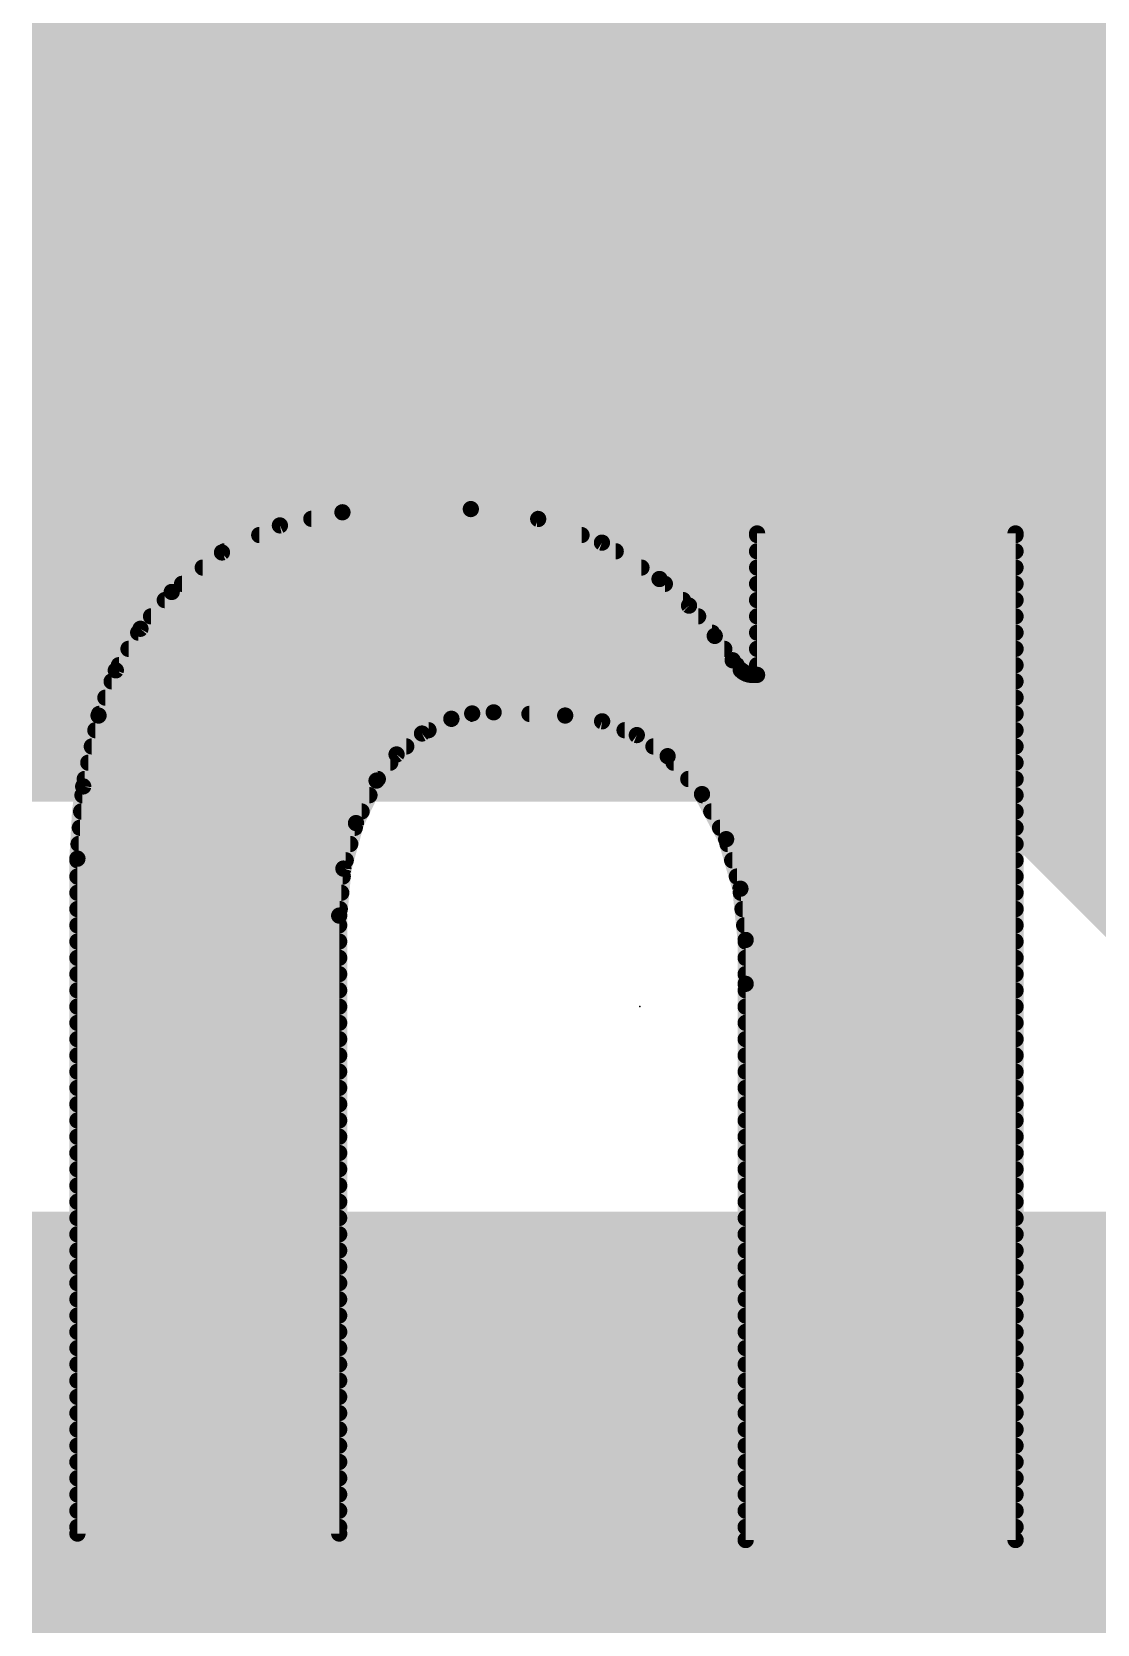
# Model space of a CAD drawing. Extents: x -1.6 to 24.3, y -3.8 to 15.4.
# Drawn here: x 0.32 to 1.984, y 6.655 to 9.143 of the extents above; entities that cross this region are included whole.
import ezdxf

# ---------------------------------------------------------------- set-up
doc = ezdxf.new("R2010")
doc.units = 0
for name, color, linetype in [('1', 12, 'CONTINUOUS'), ('16', 132, 'CONTINUOUS'), ('22', 53, 'CONTINUOUS'), ('23', 53, 'CONTINUOUS')]:
    doc.layers.add(name, color=color, linetype=linetype)

# ---------------------------------------------------------------- blocks, each defined once
blk = doc.blocks.new('RECT')
blk.add_solid([(-0.5, -0.5), (0.5, -0.5), (-0.5, 0.5), (0.5, 0.5)])

msp = doc.modelspace()

# ---------------------------------------------------------------- linework, layer by layer
at = {"layer": '16', "const_width": 0.254}
for points in [[(0.635, 5.588), (0.635, 10.922)], [(1.397, 8.509), (1.397, 10.287)], [(3.048, 6.858), (1.397, 8.509)]]:
    msp.add_lwpolyline(points, dxfattribs=at)
at = {"layer": '16', "const_width": 0.127}
for points in [[(1.4419, 8.5539, 1), (1.3521, 8.4641)], [(1.3335, 8.509, 1), (1.4605, 8.509)]]:
    msp.add_lwpolyline(points, format="xyb", dxfattribs=at)
at = {"layer": '22'}
for points, const_width in [([(1.0058, 8.3972, 0.0335), (0.8052, 8.3922)], 0.0254), ([(1.0067, 8.4035, 1), (1.0049, 8.3909)], 0.0127), ([(1.3005, 8.288, 0.1577), (1.0058, 8.3972)], 0.0254), ([(1.0061, 8.4035, 1), (1.0055, 8.3909)], 0.0127), ([(1.0055, 8.3909, 1), (1.0061, 8.4035)], 0.0127), ([(1.006, 8.3909, 1), (1.0056, 8.4035)], 0.0127), ([(0.8052, 8.3922, 0.1741), (0.5385, 8.2677)], 0.0254), ([(0.7062, 8.3779, 1), (0.7088, 8.3655)], 0.0127), ([(0.7102, 8.3659, 1), (0.7048, 8.3774)], 0.0127), ([(0.7566, 8.3883, 1), (0.7566, 8.3757)], 0.0127), ([(0.805, 8.3985, 1), (0.8054, 8.3859)], 0.0127), ([(0.8046, 8.3985, 1), (0.8058, 8.3859)], 0.0127), ([(0.8065, 8.386, 1), (0.8039, 8.3984)], 0.0127), ([(0.8058, 8.3859, 1), (0.8046, 8.3985)], 0.0127), ([(1.1132, 8.3877, 1), (1.1088, 8.3758)], 0.0127), ([(1.109, 8.3757, 1), (1.109, 8.3883)], 0.0127), ([(1.11, 8.3754, 1), (1.1119, 8.388)], 0.0127), ([(0.6752, 8.3629, 1), (0.6752, 8.3503)], 0.0127), ([(1.1787, 8.3503, 1), (1.1787, 8.3629)], 0.0127), ([(1.214, 8.3501, 1), (1.2072, 8.3394)], 0.0127), ([(1.2084, 8.3388, 1), (1.2128, 8.3507)], 0.0127), ([(1.4593, 8.3591, 1), (1.4466, 8.3591)], 0.0127), ([(1.4593, 8.3591, 1), (1.4466, 8.3591)], 0.0127), ([(1.4529, 8.3654, 1), (1.4529, 8.3528)], 0.0127), ([(1.4529, 8.3654, 1), (1.4529, 8.3528)], 0.0127), ([(1.4529, 8.3629, 1), (1.4529, 8.3503)], 0.0127), ([(1.8631, 8.3591, 1), (1.8503, 8.3591)], 0.0127), ([(1.8631, 8.3591, 1), (1.8503, 8.3591)], 0.0127), ([(1.8567, 8.3528, 1), (1.8567, 8.3654)], 0.0127), ([(1.8567, 8.3528, 1), (1.8567, 8.3654)], 0.0127), ([(1.8567, 8.3503, 1), (1.8567, 8.3629)], 0.0127), ([(0.6143, 8.3352, 1), (0.6197, 8.3237)], 0.0127), ([(0.6209, 8.3244, 1), (0.6131, 8.3344)], 0.0127), ([(0.6208, 8.3376, 1), (0.6208, 8.3249)], 0.0127), ([(1.2321, 8.3249, 1), (1.2321, 8.3376)], 0.0127), ([(1.4529, 8.3376, 1), (1.4529, 8.3249)], 0.0127), ([(1.8567, 8.3249, 1), (1.8567, 8.3376)], 0.0127), ([(0.5869, 8.3121, 1), (0.5869, 8.2995)], 0.0127), ([(1.2723, 8.2995, 1), (1.2723, 8.3121)], 0.0127), ([(1.4529, 8.3121, 1), (1.4529, 8.2995)], 0.0127), ([(1.8567, 8.2995, 1), (1.8567, 8.3121)], 0.0127), ([(0.5546, 8.2867, 1), (0.5546, 8.2741)], 0.0127), ([(1.3048, 8.2927, 1), (1.2962, 8.2833)], 0.0127), ([(1.3868, 8.1991, 0.0664), (1.3005, 8.288)], 0.0254), ([(1.3044, 8.293, 1), (1.2966, 8.283)], 0.0127), ([(1.2966, 8.283, 1), (1.3044, 8.293)], 0.0127), ([(1.2971, 8.2826, 1), (1.3039, 8.2934)], 0.0127), ([(1.3089, 8.2741, 1), (1.3089, 8.2867)], 0.0127), ([(1.4529, 8.2867, 1), (1.4529, 8.2741)], 0.0127), ([(1.8567, 8.2741, 1), (1.8567, 8.2867)], 0.0127), ([(0.5385, 8.2677, 0.1281), (0.4242, 8.0747)], 0.0254), ([(0.5277, 8.2614, 1), (0.5277, 8.2487)], 0.0127), ([(0.5346, 8.2727, 1), (0.5424, 8.2627)], 0.0127), ([(0.534, 8.2722, 1), (0.543, 8.2632)], 0.0127), ([(0.5433, 8.2636, 1), (0.5337, 8.2718)], 0.0127), ([(0.543, 8.2632, 1), (0.534, 8.2722)], 0.0127), ([(1.3371, 8.2487, 1), (1.3371, 8.2614)], 0.0127), ([(1.3514, 8.2505, 1), (1.3418, 8.2423)], 0.0127), ([(1.3423, 8.2417, 1), (1.3509, 8.2511)], 0.0127), ([(1.4529, 8.2614, 1), (1.4529, 8.2487)], 0.0127), ([(1.8567, 8.2487, 1), (1.8567, 8.2614)], 0.0127), ([(0.5061, 8.2359, 1), (0.5061, 8.2233)], 0.0127), ([(1.3609, 8.2233, 1), (1.3609, 8.2359)], 0.0127), ([(1.4529, 8.2359, 1), (1.4529, 8.2233)], 0.0127), ([(1.8567, 8.2233, 1), (1.8567, 8.2359)], 0.0127), ([(0.4861, 8.2105, 1), (0.4861, 8.1979)], 0.0127), ([(0.4848, 8.2143, 1), (0.4944, 8.2061)], 0.0127), ([(0.4951, 8.2069, 1), (0.4841, 8.2134)], 0.0127), ([(1.3919, 8.2029, 1), (1.3817, 8.1953)], 0.0127), ([(1.4148, 8.161, 0.0022), (1.3868, 8.1991)], 0.0254), ([(1.3919, 8.2029, 1), (1.3817, 8.1953)], 0.0127), ([(1.3817, 8.1953, 1), (1.3919, 8.2029)], 0.0127), ([(1.382, 8.195, 1), (1.3916, 8.2032)], 0.0127), ([(1.3825, 8.1979, 1), (1.3825, 8.2105)], 0.0127), ([(1.4529, 8.2105, 1), (1.4529, 8.1979)], 0.0127), ([(1.8567, 8.1979, 1), (1.8567, 8.2105)], 0.0127), ([(0.471, 8.1852, 1), (0.471, 8.1725)], 0.0127), ([(1.4017, 8.1725, 1), (1.4017, 8.1852)], 0.0127), ([(1.4529, 8.1852, 1), (1.4529, 8.1725)], 0.0127), ([(1.8567, 8.1725, 1), (1.8567, 8.1852)], 0.0127), ([(0.4571, 8.143, 1), (0.4452, 8.1475)], 0.0127), ([(0.456, 8.1597, 1), (0.456, 8.1471)], 0.0127), ([(1.4197, 8.1651, 1), (1.4099, 8.1569)], 0.0127), ([(1.4148, 8.161, 0.0333), (1.4275, 8.1458)], 0.0254), ([(1.4199, 8.1647, 1), (1.4097, 8.1573)], 0.0127), ([(1.4097, 8.1572, 1), (1.4199, 8.1648)], 0.0127), ([(1.4097, 8.1573, 1), (1.4199, 8.1647)], 0.0127), ([(1.4212, 8.1471, 1), (1.4212, 8.1597)], 0.0127), ([(1.4311, 8.151, 1), (1.4239, 8.1406)], 0.0127), ([(1.4275, 8.1458, 0.205), (1.4453, 8.1382)], 0.0254), ([(1.4321, 8.1502, 1), (1.4229, 8.1414)], 0.0127), ([(1.4529, 8.1597, 1), (1.4529, 8.1471)], 0.0127), ([(1.8567, 8.1471, 1), (1.8567, 8.1597)], 0.0127), ([(0.4446, 8.1343, 1), (0.4446, 8.1217)], 0.0127), ([(0.4457, 8.1485, 1), (0.4566, 8.142)], 0.0127), ([(1.4226, 8.1417, 1), (1.4324, 8.1499)], 0.0127), ([(1.4229, 8.1414, 1), (1.4321, 8.1502)], 0.0127), ([(1.4369, 8.1464, 1), (1.4344, 8.134)], 0.0127), ([(1.432, 8.135, 1), (1.4392, 8.1454)], 0.0127), ([(1.4453, 8.1446, 1), (1.4453, 8.1319)], 0.0127), ([(1.4453, 8.1446, 1), (1.4453, 8.1319)], 0.0127), ([(1.444, 8.132, 1), (1.4466, 8.1444)], 0.0127), ([(1.4453, 8.1319, 1), (1.4453, 8.1445)], 0.0127), ([(1.4466, 8.1382, 1), (1.4593, 8.1382)], 0.0127), ([(1.4466, 8.1382, 1), (1.4593, 8.1382)], 0.0127), ([(1.4529, 8.1319, 1), (1.4529, 8.1446)], 0.0127), ([(1.4529, 8.1319, 1), (1.4529, 8.1446)], 0.0127), ([(1.8567, 8.1217, 1), (1.8567, 8.1343)], 0.0127), ([(0.4349, 8.109, 1), (0.4349, 8.0963)], 0.0127), ([(1.8567, 8.0963, 1), (1.8567, 8.109)], 0.0127), ([(0.4242, 8.0747, 0.0668), (0.3912, 7.8511)], 0.0254), ([(0.4183, 8.077, 1), (0.4301, 8.0724)], 0.0127), ([(0.4304, 8.0734, 1), (0.418, 8.076)], 0.0127), ([(0.4303, 8.0729, 1), (0.4181, 8.0765)], 0.0127), ([(0.4252, 8.0836, 1), (0.4252, 8.0709)], 0.0127), ([(1.0414, 8.0797, 0.0992), (0.9754, 8.0696)], 0.0254), ([(1.0076, 8.0843, 1), (1.0082, 8.0716)], 0.0127), ([(1.0051, 8.0709, 1), (1.0051, 8.0836)], 0.0127), ([(1.0095, 8.0718, 1), (1.0063, 8.0841)], 0.0127), ([(1.0417, 8.086, 1), (1.0411, 8.0734)], 0.0127), ([(1.0414, 8.0797, 0.0006), (1.1532, 8.0747)], 0.0254), ([(1.0417, 8.086, 1), (1.0411, 8.0734)], 0.0127), ([(1.0417, 8.0734, 1), (1.0411, 8.086)], 0.0127), ([(1.0411, 8.0734, 1), (1.0417, 8.086)], 0.0127), ([(1.0973, 8.0836, 1), (1.0973, 8.0709)], 0.0127), ([(1.1542, 8.081, 1), (1.1522, 8.0684)], 0.0127), ([(1.3132, 8.0112, 0.1688), (1.1532, 8.0747)], 0.0254), ([(1.1535, 8.081, 1), (1.1529, 8.0684)], 0.0127), ([(1.1529, 8.0684, 1), (1.1535, 8.081)], 0.0127), ([(1.1529, 8.0684, 1), (1.1535, 8.081)], 0.0127), ([(1.8567, 8.0709, 1), (1.8567, 8.0836)], 0.0127), ([(0.4192, 8.0581, 1), (0.4192, 8.0455)], 0.0127), ([(0.4181, 8.0765, 1), (0.4303, 8.0729)], 0.0127), ([(0.9754, 8.0696, 0.1719), (0.8585, 7.9731)], 0.0254), ([(0.9266, 8.0523, 1), (0.9322, 8.041)], 0.0127), ([(0.9334, 8.0417, 1), (0.9254, 8.0515)], 0.0127), ([(0.9397, 8.0455, 1), (0.9397, 8.0581)], 0.0127), ([(0.9738, 8.0758, 1), (0.977, 8.0634)], 0.0127), ([(0.9732, 8.0756, 1), (0.9776, 8.0636)], 0.0127), ([(0.9782, 8.0639, 1), (0.9726, 8.0753)], 0.0127), ([(0.9776, 8.0636, 1), (0.9732, 8.0756)], 0.0127), ([(1.2132, 8.0716, 1), (1.2085, 8.0598)], 0.0127), ([(1.2099, 8.0594, 1), (1.2118, 8.072)], 0.0127), ([(1.2459, 8.0581, 1), (1.2459, 8.0455)], 0.0127), ([(1.8567, 8.0455, 1), (1.8567, 8.0581)], 0.0127), ([(0.4137, 8.0328, 1), (0.4137, 8.0201)], 0.0127), ([(0.9049, 8.0201, 1), (0.9049, 8.0328)], 0.0127), ([(1.2687, 8.0494, 1), (1.2615, 8.0389)], 0.0127), ([(1.2627, 8.0383, 1), (1.2674, 8.0501)], 0.0127), ([(1.291, 8.0328, 1), (1.291, 8.0201)], 0.0127), ([(1.8567, 8.0201, 1), (1.8567, 8.0328)], 0.0127), ([(0.4082, 8.0074, 1), (0.4082, 7.9947)], 0.0127), ([(0.8799, 7.9947, 1), (0.8799, 8.0074)], 0.0127), ([(0.8857, 8.0188, 1), (0.8938, 8.009)], 0.0127), ([(0.8948, 8.01, 1), (0.8847, 8.0178)], 0.0127), ([(1.3179, 8.0155, 1), (1.3085, 8.0069)], 0.0127), ([(1.4046, 7.8816, 0.1229), (1.3132, 8.0112)], 0.0254), ([(1.3173, 8.016, 1), (1.3091, 8.0064)], 0.0127), ([(1.3091, 8.0064, 1), (1.3173, 8.016)], 0.0127), ([(1.3096, 8.006, 1), (1.3168, 8.0164)], 0.0127), ([(1.3224, 8.0074, 1), (1.3224, 7.9947)], 0.0127), ([(1.8567, 7.9947, 1), (1.8567, 8.0074)], 0.0127), ([(0.4027, 7.982, 1), (0.4027, 7.9692)], 0.0127), ([(0.8585, 7.9731, 0.136), (0.8001, 7.7622)], 0.0254), ([(0.8642, 7.9703, 1), (0.8528, 7.9759)], 0.0127), ([(0.8639, 7.9698, 1), (0.8531, 7.9764)], 0.0127), ([(0.8604, 7.9692, 1), (0.8604, 7.982)], 0.0127), ([(1.3455, 7.982, 1), (1.3455, 7.9692)], 0.0127), ([(1.8567, 7.9692, 1), (1.8567, 7.982)], 0.0127), ([(0.3991, 7.9566, 1), (0.3991, 7.9439)], 0.0127), ([(0.4066, 7.9635, 1), (0.3939, 7.9645)], 0.0127), ([(0.394, 7.9653, 1), (0.4064, 7.9627)], 0.0127), ([(0.8474, 7.9439, 1), (0.8474, 7.9566)], 0.0127), ([(0.8535, 7.977, 1), (0.8635, 7.9692)], 0.0127), ([(0.8531, 7.9764, 1), (0.8639, 7.9698)], 0.0127), ([(1.3725, 7.955, 1), (1.3613, 7.949)], 0.0127), ([(1.3678, 7.9566, 1), (1.3678, 7.9439)], 0.0127), ([(1.3622, 7.9478, 1), (1.3716, 7.9563)], 0.0127), ([(1.8567, 7.9439, 1), (1.8567, 7.9566)], 0.0127), ([(0.3971, 7.9312, 1), (0.3971, 7.9184)], 0.0127), ([(0.8351, 7.9184, 1), (0.8351, 7.9312)], 0.0127), ([(1.3814, 7.9312, 1), (1.3814, 7.9184)], 0.0127), ([(1.8567, 7.9184, 1), (1.8567, 7.9312)], 0.0127), ([(0.3951, 7.9058, 1), (0.3951, 7.893)], 0.0127), ([(0.8207, 7.9095, 1), (0.8321, 7.9039)], 0.0127), ([(0.8325, 7.905, 1), (0.8203, 7.9084)], 0.0127), ([(0.8244, 7.893, 1), (0.8244, 7.9058)], 0.0127), ([(1.3951, 7.9058, 1), (1.3951, 7.893)], 0.0127), ([(1.8567, 7.893, 1), (1.8567, 7.9058)], 0.0127), ([(0.393, 7.8804, 1), (0.393, 7.8677)], 0.0127), ([(0.8173, 7.8677, 1), (0.8173, 7.8804)], 0.0127), ([(1.4107, 7.8834, 1), (1.3985, 7.8798)], 0.0127), ([(1.4351, 7.7241, 0.0895), (1.4046, 7.8816)], 0.0254), ([(1.4105, 7.8839, 1), (1.3987, 7.8793)], 0.0127), ([(1.3987, 7.8793, 1), (1.4105, 7.8839)], 0.0127), ([(1.399, 7.8786, 1), (1.4102, 7.8846)], 0.0127), ([(1.4068, 7.8804, 1), (1.4068, 7.8677)], 0.0127), ([(1.8567, 7.8677, 1), (1.8567, 7.8804)], 0.0127), ([(0.3976, 7.8511, 1), (0.3848, 7.8511)], 0.0127), ([(0.3976, 7.8511, 1), (0.3848, 7.8511)], 0.0127), ([(0.3912, 7.855, 1), (0.3912, 7.8422)], 0.0127), ([(0.8103, 7.8422, 1), (0.8103, 7.855)], 0.0127), ([(1.4141, 7.855, 1), (1.4141, 7.8422)], 0.0127), ([(1.8567, 7.8422, 1), (1.8567, 7.855)], 0.0127), ([(0.3912, 7.8296, 1), (0.3912, 7.8168)], 0.0127), ([(0.3849, 7.8516, 1), (0.3975, 7.8506)], 0.0127), ([(0.3849, 7.8512, 1), (0.3975, 7.851)], 0.0127), ([(0.8006, 7.8373, 1), (0.8128, 7.8339)], 0.0127), ([(0.813, 7.8351, 1), (0.8004, 7.8362)], 0.0127), ([(0.8056, 7.8168, 1), (0.8056, 7.8296)], 0.0127), ([(1.4214, 7.8296, 1), (1.4214, 7.8168)], 0.0127), ([(1.8567, 7.8168, 1), (1.8567, 7.8296)], 0.0127), ([(0.3912, 7.8042, 1), (0.3912, 7.7915)], 0.0127), ([(0.8033, 7.7915, 1), (0.8033, 7.8042)], 0.0127), ([(1.4332, 7.8049, 1), (1.4206, 7.8036)], 0.0127), ([(1.4208, 7.8025, 1), (1.433, 7.806)], 0.0127), ([(1.4276, 7.8042, 1), (1.4276, 7.7915)], 0.0127), ([(1.8567, 7.7915, 1), (1.8567, 7.8042)], 0.0127), ([(0.3912, 7.7788, 1), (0.3912, 7.766)], 0.0127), ([(0.801, 7.766, 1), (0.801, 7.7788)], 0.0127), ([(1.4302, 7.7788, 1), (1.4302, 7.766)], 0.0127), ([(1.8567, 7.766, 1), (1.8567, 7.7788)], 0.0127), ([(0.8065, 7.7622, 1), (0.7938, 7.7622)], 0.0127), ([(0.8065, 7.7622, 1), (0.7938, 7.7622)], 0.0127), ([(0.7938, 7.7628, 1), (0.8064, 7.7616)], 0.0127), ([(0.7938, 7.7622, 1), (0.8064, 7.7622)], 0.0127), ([(0.3912, 7.7534, 1), (0.3912, 7.7407)], 0.0127), ([(0.8001, 7.7407, 1), (0.8001, 7.7534)], 0.0127), ([(1.4328, 7.7534, 1), (1.4328, 7.7407)], 0.0127), ([(1.4415, 7.7241, 1), (1.4287, 7.7241)], 0.0127), ([(1.4351, 7.6556, 0.0064), (1.4351, 7.7241)], 0.0254), ([(1.4414, 7.7242, 1), (1.4288, 7.724)], 0.0127), ([(1.8567, 7.7407, 1), (1.8567, 7.7534)], 0.0127), ([(0.3912, 7.728, 1), (0.3912, 7.7153)], 0.0127), ([(0.8001, 7.7153, 1), (0.8001, 7.728)], 0.0127), ([(1.4351, 7.728, 1), (1.4351, 7.7153)], 0.0127), ([(1.4288, 7.7235, 1), (1.4414, 7.7247)], 0.0127), ([(1.4288, 7.724, 1), (1.4414, 7.7242)], 0.0127), ([(1.8567, 7.7153, 1), (1.8567, 7.728)], 0.0127), ([(0.3912, 7.7026, 1), (0.3912, 7.6898)], 0.0127), ([(0.8001, 7.6898, 1), (0.8001, 7.7026)], 0.0127), ([(1.4351, 7.7026, 1), (1.4351, 7.6898)], 0.0127), ([(1.8567, 7.6898, 1), (1.8567, 7.7026)], 0.0127), ([(0.3912, 7.6772, 1), (0.3912, 7.6645)], 0.0127), ([(0.8001, 7.6645, 1), (0.8001, 7.6772)], 0.0127), ([(1.4351, 7.6772, 1), (1.4351, 7.6645)], 0.0127), ([(1.4415, 7.6556, 1), (1.4287, 7.6556)], 0.0127), ([(1.4288, 7.6557, 1), (1.4414, 7.6555)], 0.0127), ([(1.8567, 7.6645, 1), (1.8567, 7.6772)], 0.0127), ([(0.3912, 7.6518, 1), (0.3912, 7.6391)], 0.0127), ([(0.8001, 7.6391, 1), (0.8001, 7.6518)], 0.0127), ([(1.4351, 7.6518, 1), (1.4351, 7.6391)], 0.0127), ([(1.8567, 7.6391, 1), (1.8567, 7.6518)], 0.0127), ([(0.3912, 7.6264, 1), (0.3912, 7.6136)], 0.0127), ([(0.8001, 7.6136, 1), (0.8001, 7.6264)], 0.0127), ([(1.4351, 7.6264, 1), (1.4351, 7.6136)], 0.0127), ([(1.8567, 7.6136, 1), (1.8567, 7.6264)], 0.0127), ([(0.3912, 7.601, 1), (0.3912, 7.5883)], 0.0127), ([(0.8001, 7.5883, 1), (0.8001, 7.601)], 0.0127), ([(1.4351, 7.601, 1), (1.4351, 7.5883)], 0.0127), ([(1.8567, 7.5883, 1), (1.8567, 7.601)], 0.0127), ([(0.3912, 7.5756, 1), (0.3912, 7.5629)], 0.0127), ([(0.8001, 7.5629, 1), (0.8001, 7.5756)], 0.0127), ([(1.4351, 7.5756, 1), (1.4351, 7.5629)], 0.0127), ([(1.8567, 7.5629, 1), (1.8567, 7.5756)], 0.0127), ([(0.3912, 7.5502, 1), (0.3912, 7.5374)], 0.0127), ([(0.8001, 7.5374, 1), (0.8001, 7.5502)], 0.0127), ([(1.4351, 7.5502, 1), (1.4351, 7.5374)], 0.0127), ([(1.8567, 7.5374, 1), (1.8567, 7.5502)], 0.0127), ([(0.3912, 7.5248, 1), (0.3912, 7.5121)], 0.0127), ([(0.8001, 7.5121, 1), (0.8001, 7.5248)], 0.0127), ([(1.4351, 7.5248, 1), (1.4351, 7.5121)], 0.0127), ([(1.8567, 7.5121, 1), (1.8567, 7.5248)], 0.0127), ([(0.3912, 7.4994, 1), (0.3912, 7.4867)], 0.0127), ([(0.8001, 7.4867, 1), (0.8001, 7.4994)], 0.0127), ([(1.4351, 7.4994, 1), (1.4351, 7.4867)], 0.0127), ([(1.8567, 7.4867, 1), (1.8567, 7.4994)], 0.0127), ([(0.3912, 7.474, 1), (0.3912, 7.4612)], 0.0127), ([(0.8001, 7.4612, 1), (0.8001, 7.474)], 0.0127), ([(1.4351, 7.474, 1), (1.4351, 7.4612)], 0.0127), ([(1.8567, 7.4612, 1), (1.8567, 7.474)], 0.0127), ([(0.3912, 7.4486, 1), (0.3912, 7.4359)], 0.0127), ([(0.8001, 7.4359, 1), (0.8001, 7.4486)], 0.0127), ([(1.4351, 7.4486, 1), (1.4351, 7.4359)], 0.0127), ([(1.8567, 7.4359, 1), (1.8567, 7.4486)], 0.0127), ([(0.3912, 7.4232, 1), (0.3912, 7.4104)], 0.0127), ([(0.8001, 7.4104, 1), (0.8001, 7.4232)], 0.0127), ([(1.4351, 7.4232, 1), (1.4351, 7.4104)], 0.0127), ([(1.8567, 7.4104, 1), (1.8567, 7.4232)], 0.0127), ([(0.3912, 7.3978, 1), (0.3912, 7.385)], 0.0127), ([(0.8001, 7.385, 1), (0.8001, 7.3978)], 0.0127), ([(1.4351, 7.3978, 1), (1.4351, 7.385)], 0.0127), ([(1.8567, 7.385, 1), (1.8567, 7.3978)], 0.0127), ([(0.3912, 7.3724, 1), (0.3912, 7.3597)], 0.0127), ([(0.8001, 7.3597, 1), (0.8001, 7.3724)], 0.0127), ([(1.4351, 7.3724, 1), (1.4351, 7.3597)], 0.0127), ([(1.8567, 7.3597, 1), (1.8567, 7.3724)], 0.0127), ([(0.3912, 7.347, 1), (0.3912, 7.3342)], 0.0127), ([(0.8001, 7.3342, 1), (0.8001, 7.347)], 0.0127), ([(1.4351, 7.347, 1), (1.4351, 7.3342)], 0.0127), ([(1.8567, 7.3342, 1), (1.8567, 7.347)], 0.0127), ([(0.3912, 7.3216, 1), (0.3912, 7.3088)], 0.0127), ([(0.8001, 7.3088, 1), (0.8001, 7.3216)], 0.0127), ([(1.4351, 7.3216, 1), (1.4351, 7.3088)], 0.0127), ([(1.8567, 7.3088, 1), (1.8567, 7.3216)], 0.0127), ([(0.3912, 7.2962, 1), (0.3912, 7.2835)], 0.0127), ([(0.8001, 7.2835, 1), (0.8001, 7.2962)], 0.0127), ([(1.4351, 7.2962, 1), (1.4351, 7.2835)], 0.0127), ([(1.8567, 7.2835, 1), (1.8567, 7.2962)], 0.0127), ([(0.3912, 7.2708, 1), (0.3912, 7.258)], 0.0127), ([(0.8001, 7.258, 1), (0.8001, 7.2708)], 0.0127), ([(1.4351, 7.2708, 1), (1.4351, 7.258)], 0.0127), ([(1.8567, 7.258, 1), (1.8567, 7.2708)], 0.0127), ([(0.3912, 7.2454, 1), (0.3912, 7.2327)], 0.0127), ([(0.8001, 7.2327, 1), (0.8001, 7.2454)], 0.0127), ([(1.4351, 7.2454, 1), (1.4351, 7.2327)], 0.0127), ([(1.8567, 7.2327, 1), (1.8567, 7.2454)], 0.0127), ([(0.3912, 7.22, 1), (0.3912, 7.2073)], 0.0127), ([(0.8001, 7.2073, 1), (0.8001, 7.22)], 0.0127), ([(1.4351, 7.22, 1), (1.4351, 7.2073)], 0.0127), ([(1.8567, 7.2073, 1), (1.8567, 7.22)], 0.0127), ([(0.3912, 7.1946, 1), (0.3912, 7.1818)], 0.0127), ([(0.8001, 7.1818, 1), (0.8001, 7.1946)], 0.0127), ([(1.4351, 7.1946, 1), (1.4351, 7.1818)], 0.0127), ([(1.8567, 7.1818, 1), (1.8567, 7.1946)], 0.0127), ([(0.3912, 7.1692, 1), (0.3912, 7.1565)], 0.0127), ([(0.8001, 7.1565, 1), (0.8001, 7.1692)], 0.0127), ([(1.4351, 7.1692, 1), (1.4351, 7.1565)], 0.0127), ([(1.8567, 7.1565, 1), (1.8567, 7.1692)], 0.0127), ([(0.3912, 7.1438, 1), (0.3912, 7.1311)], 0.0127), ([(0.8001, 7.1311, 1), (0.8001, 7.1438)], 0.0127), ([(1.4351, 7.1438, 1), (1.4351, 7.1311)], 0.0127), ([(1.8567, 7.1311, 1), (1.8567, 7.1438)], 0.0127), ([(0.3912, 7.1184, 1), (0.3912, 7.1056)], 0.0127), ([(0.8001, 7.1056, 1), (0.8001, 7.1184)], 0.0127), ([(1.4351, 7.1184, 1), (1.4351, 7.1056)], 0.0127), ([(1.8567, 7.1056, 1), (1.8567, 7.1184)], 0.0127), ([(0.3912, 7.093, 1), (0.3912, 7.0803)], 0.0127), ([(0.8001, 7.0803, 1), (0.8001, 7.093)], 0.0127), ([(1.4351, 7.093, 1), (1.4351, 7.0803)], 0.0127), ([(1.8567, 7.0803, 1), (1.8567, 7.093)], 0.0127), ([(0.3912, 7.0676, 1), (0.3912, 7.0549)], 0.0127), ([(0.8001, 7.0549, 1), (0.8001, 7.0676)], 0.0127), ([(1.4351, 7.0676, 1), (1.4351, 7.0549)], 0.0127), ([(1.8567, 7.0549, 1), (1.8567, 7.0676)], 0.0127), ([(0.3912, 7.0422, 1), (0.3912, 7.0294)], 0.0127), ([(0.8001, 7.0294, 1), (0.8001, 7.0422)], 0.0127), ([(1.4351, 7.0422, 1), (1.4351, 7.0294)], 0.0127), ([(1.8567, 7.0294, 1), (1.8567, 7.0422)], 0.0127), ([(0.3912, 7.0168, 1), (0.3912, 7.0041)], 0.0127), ([(0.8001, 7.0041, 1), (0.8001, 7.0168)], 0.0127), ([(1.4351, 7.0168, 1), (1.4351, 7.0041)], 0.0127), ([(1.8567, 7.0041, 1), (1.8567, 7.0168)], 0.0127), ([(0.3912, 6.9914, 1), (0.3912, 6.9787)], 0.0127), ([(0.8001, 6.9787, 1), (0.8001, 6.9914)], 0.0127), ([(1.4351, 6.9914, 1), (1.4351, 6.9787)], 0.0127), ([(1.8567, 6.9787, 1), (1.8567, 6.9914)], 0.0127), ([(0.3912, 6.966, 1), (0.3912, 6.9532)], 0.0127), ([(0.8001, 6.9532, 1), (0.8001, 6.966)], 0.0127), ([(1.4351, 6.966, 1), (1.4351, 6.9532)], 0.0127), ([(1.8567, 6.9532, 1), (1.8567, 6.966)], 0.0127), ([(0.3912, 6.9406, 1), (0.3912, 6.9279)], 0.0127), ([(0.8001, 6.9279, 1), (0.8001, 6.9406)], 0.0127), ([(1.4351, 6.9406, 1), (1.4351, 6.9279)], 0.0127), ([(1.8567, 6.9279, 1), (1.8567, 6.9406)], 0.0127), ([(0.3912, 6.9152, 1), (0.3912, 6.9024)], 0.0127), ([(0.8001, 6.9024, 1), (0.8001, 6.9152)], 0.0127), ([(1.4351, 6.9152, 1), (1.4351, 6.9024)], 0.0127), ([(1.8567, 6.9024, 1), (1.8567, 6.9152)], 0.0127), ([(0.3912, 6.8898, 1), (0.3912, 6.877)], 0.0127), ([(0.8001, 6.877, 1), (0.8001, 6.8898)], 0.0127), ([(1.4351, 6.8898, 1), (1.4351, 6.877)], 0.0127), ([(1.8567, 6.877, 1), (1.8567, 6.8898)], 0.0127), ([(0.3912, 6.8644, 1), (0.3912, 6.8517)], 0.0127), ([(0.8001, 6.8517, 1), (0.8001, 6.8644)], 0.0127), ([(1.4351, 6.8644, 1), (1.4351, 6.8517)], 0.0127), ([(1.8567, 6.8517, 1), (1.8567, 6.8644)], 0.0127), ([(0.3912, 6.839, 1), (0.3912, 6.8262)], 0.0127), ([(0.8001, 6.8262, 1), (0.8001, 6.839)], 0.0127), ([(1.4351, 6.839, 1), (1.4351, 6.8262)], 0.0127), ([(1.8567, 6.8262, 1), (1.8567, 6.839)], 0.0127), ([(0.3912, 6.8136, 1), (0.3912, 6.8008)], 0.0127), ([(0.8001, 6.8008, 1), (0.8001, 6.8136)], 0.0127), ([(1.4351, 6.8136, 1), (1.4351, 6.8008)], 0.0127), ([(1.8567, 6.8008, 1), (1.8567, 6.8136)], 0.0127), ([(0.3848, 6.797, 1), (0.3976, 6.797)], 0.0127), ([(0.3848, 6.797, 1), (0.3976, 6.797)], 0.0127), ([(0.3912, 6.8034, 1), (0.3912, 6.7907)], 0.0127), ([(0.3912, 6.8034, 1), (0.3912, 6.7907)], 0.0127), ([(0.7938, 6.797, 1), (0.8065, 6.797)], 0.0127), ([(0.7938, 6.797, 1), (0.8065, 6.797)], 0.0127), ([(0.8001, 6.7907, 1), (0.8001, 6.8034)], 0.0127), ([(0.8001, 6.7907, 1), (0.8001, 6.8034)], 0.0127), ([(1.4351, 6.7933, 1), (1.4351, 6.7805)], 0.0127), ([(1.4351, 6.7933, 1), (1.4351, 6.7805)], 0.0127), ([(1.4287, 6.7869, 1), (1.4415, 6.7869)], 0.0127), ([(1.4287, 6.7869, 1), (1.4415, 6.7869)], 0.0127), ([(1.8503, 6.7869, 1), (1.8631, 6.7869)], 0.0127), ([(1.8503, 6.7869, 1), (1.8631, 6.7869)], 0.0127), ([(1.8567, 6.7805, 1), (1.8567, 6.7933)], 0.0127), ([(1.8567, 6.7805, 1), (1.8567, 6.7933)], 0.0127)]:
    msp.add_lwpolyline(points, format="xyb", dxfattribs=dict(at, const_width=const_width))
at = {"layer": '22', "const_width": 0.0254}
for points in [[(1.0058, 8.3972), (0.8052, 8.3922)], [(1.111, 8.3817), (1.0058, 8.3972)], [(0.7075, 8.3717), (0.617, 8.3294)], [(0.8052, 8.3922), (0.7075, 8.3717)], [(0.7566, 8.382), (1.109, 8.382)], [(1.2106, 8.3448), (1.111, 8.3817)], [(0.6752, 8.3566), (1.1787, 8.3566)], [(1.3005, 8.288), (1.2106, 8.3448)], [(1.8567, 8.3591), (1.4529, 8.3591)], [(1.4529, 8.3591), (1.4529, 8.1382)], [(1.8567, 8.3591), (1.4529, 8.3591)], [(1.4529, 8.3591), (1.4529, 8.1382)], [(1.4529, 8.3566), (1.8567, 8.3566)], [(1.8567, 6.7869), (1.8567, 8.3591)], [(1.8567, 6.7869), (1.8567, 8.3591)], [(0.617, 8.3294), (0.5385, 8.2677)], [(0.6208, 8.3312), (1.2321, 8.3312)], [(1.4529, 8.3312), (1.8567, 8.3312)], [(0.5869, 8.3058), (1.2723, 8.3058)], [(1.4529, 8.3058), (1.8567, 8.3058)], [(0.5546, 8.2804), (1.3089, 8.2804)], [(1.3466, 8.2464), (1.3005, 8.288)], [(1.4529, 8.2804), (1.8567, 8.2804)], [(0.5385, 8.2677), (0.4896, 8.2102)], [(0.5277, 8.255), (1.3371, 8.255)], [(1.3868, 8.1991), (1.3466, 8.2464)], [(1.4529, 8.255), (1.8567, 8.255)], [(0.5061, 8.2296), (1.3609, 8.2296)], [(1.4529, 8.2296), (1.8567, 8.2296)], [(0.4896, 8.2102), (0.4511, 8.1452)], [(0.4861, 8.2042), (1.3825, 8.2042)], [(1.4148, 8.161), (1.3868, 8.1991)], [(1.4529, 8.2042), (1.8567, 8.2042)], [(0.471, 8.1788), (1.4017, 8.1788)], [(1.4529, 8.1788), (1.8567, 8.1788)], [(0.4511, 8.1452), (0.4242, 8.0747)], [(0.456, 8.1534), (1.4212, 8.1534)], [(1.4275, 8.1458), (1.4148, 8.161)], [(1.4356, 8.1402), (1.4275, 8.1458)], [(1.4529, 8.1534), (1.8567, 8.1534)], [(0.4446, 8.128), (1.8567, 8.128)], [(1.4453, 8.1382), (1.4356, 8.1402)], [(1.4529, 8.1382), (1.4453, 8.1382)], [(1.4529, 8.1382), (1.4453, 8.1382)], [(0.4349, 8.1026), (1.8567, 8.1026)], [(0.4242, 8.0747), (0.4002, 7.964)], [(0.4252, 8.0772), (1.0051, 8.0772)], [(0.9754, 8.0696), (1.0079, 8.0779)], [(1.0079, 8.0779), (1.0414, 8.0797)], [(1.0414, 8.0797), (1.1532, 8.0747)], [(1.0973, 8.0772), (1.8567, 8.0772)], [(1.1532, 8.0747), (1.2108, 8.0657)], [(0.4192, 8.0518), (0.9397, 8.0518)], [(0.8898, 8.0139), (0.9294, 8.0466)], [(0.9294, 8.0466), (0.9754, 8.0696)], [(1.2108, 8.0657), (1.2651, 8.0442)], [(1.2459, 8.0518), (1.8567, 8.0518)], [(0.4137, 8.0264), (0.9049, 8.0264)], [(1.2651, 8.0442), (1.3132, 8.0112)], [(1.291, 8.0264), (1.8567, 8.0264)], [(0.4082, 8.001), (0.8799, 8.001)], [(0.8585, 7.9731), (0.8898, 8.0139)], [(1.3132, 8.0112), (1.3669, 7.952)], [(1.3224, 8.001), (1.8567, 8.001)], [(0.4027, 7.9756), (0.8604, 7.9756)], [(0.8264, 7.9067), (0.8585, 7.9731)], [(1.3455, 7.9756), (1.8567, 7.9756)], [(0.4002, 7.964), (0.3912, 7.8511)], [(0.3991, 7.9502), (0.8474, 7.9502)], [(1.3669, 7.952), (1.4046, 7.8816)], [(1.3678, 7.9502), (1.8567, 7.9502)], [(0.3971, 7.9248), (0.8351, 7.9248)], [(1.3814, 7.9248), (1.8567, 7.9248)], [(0.3951, 7.8994), (0.8244, 7.8994)], [(0.8067, 7.8356), (0.8264, 7.9067)], [(1.3951, 7.8994), (1.8567, 7.8994)], [(0.393, 7.874), (0.8173, 7.874)], [(1.4046, 7.8816), (1.4269, 7.8042)], [(1.4068, 7.874), (1.8567, 7.874)], [(0.3912, 7.8511), (0.3912, 6.797)], [(0.3912, 7.8511), (0.3912, 6.797)], [(0.3912, 7.8486), (0.8103, 7.8486)], [(1.4141, 7.8486), (1.8567, 7.8486)], [(0.3912, 7.8232), (0.8056, 7.8232)], [(0.8001, 7.7622), (0.8067, 7.8356)], [(1.4214, 7.8232), (1.8567, 7.8232)], [(0.3912, 7.7978), (0.8033, 7.7978)], [(1.4269, 7.8042), (1.4351, 7.7241)], [(1.4276, 7.7978), (1.8567, 7.7978)], [(0.3912, 7.7724), (0.801, 7.7724)], [(1.4302, 7.7724), (1.8567, 7.7724)], [(0.8001, 6.797), (0.8001, 7.7622)], [(0.8001, 6.797), (0.8001, 7.7622)], [(0.3912, 7.747), (0.8001, 7.747)], [(1.4328, 7.747), (1.8567, 7.747)], [(1.4351, 7.7241), (1.4351, 6.7869)], [(0.3912, 7.7216), (0.8001, 7.7216)], [(1.4351, 7.7216), (1.8567, 7.7216)], [(0.3912, 7.6962), (0.8001, 7.6962)], [(1.4351, 7.6962), (1.8567, 7.6962)], [(0.3912, 7.6708), (0.8001, 7.6708)], [(1.4351, 7.6708), (1.8567, 7.6708)], [(1.4351, 7.6556), (1.4351, 6.7869)], [(0.3912, 7.6454), (0.8001, 7.6454)], [(1.4351, 7.6454), (1.8567, 7.6454)], [(0.3912, 7.62), (0.8001, 7.62)], [(1.4351, 7.62), (1.8567, 7.62)], [(0.3912, 7.5946), (0.8001, 7.5946)], [(1.4351, 7.5946), (1.8567, 7.5946)], [(0.3912, 7.5692), (0.8001, 7.5692)], [(1.4351, 7.5692), (1.8567, 7.5692)], [(0.3912, 7.5438), (0.8001, 7.5438)], [(1.4351, 7.5438), (1.8567, 7.5438)], [(0.3912, 7.5184), (0.8001, 7.5184)], [(1.4351, 7.5184), (1.8567, 7.5184)], [(0.3912, 7.493), (0.8001, 7.493)], [(1.4351, 7.493), (1.8567, 7.493)], [(0.3912, 7.4676), (0.8001, 7.4676)], [(1.4351, 7.4676), (1.8567, 7.4676)], [(0.3912, 7.4422), (0.8001, 7.4422)], [(1.4351, 7.4422), (1.8567, 7.4422)], [(0.3912, 7.4168), (0.8001, 7.4168)], [(1.4351, 7.4168), (1.8567, 7.4168)], [(0.3912, 7.3914), (0.8001, 7.3914)], [(1.4351, 7.3914), (1.8567, 7.3914)], [(0.3912, 7.366), (0.8001, 7.366)], [(1.4351, 7.366), (1.8567, 7.366)], [(0.3912, 7.3406), (0.8001, 7.3406)], [(1.4351, 7.3406), (1.8567, 7.3406)], [(0.3912, 7.3152), (0.8001, 7.3152)], [(1.4351, 7.3152), (1.8567, 7.3152)], [(0.3912, 7.2898), (0.8001, 7.2898)], [(1.4351, 7.2898), (1.8567, 7.2898)], [(0.3912, 7.2644), (0.8001, 7.2644)], [(1.4351, 7.2644), (1.8567, 7.2644)], [(0.3912, 7.239), (0.8001, 7.239)], [(1.4351, 7.239), (1.8567, 7.239)], [(0.3912, 7.2136), (0.8001, 7.2136)], [(1.4351, 7.2136), (1.8567, 7.2136)], [(0.3912, 7.1882), (0.8001, 7.1882)], [(1.4351, 7.1882), (1.8567, 7.1882)], [(0.3912, 7.1628), (0.8001, 7.1628)], [(1.4351, 7.1628), (1.8567, 7.1628)], [(0.3912, 7.1374), (0.8001, 7.1374)], [(1.4351, 7.1374), (1.8567, 7.1374)], [(0.3912, 7.112), (0.8001, 7.112)], [(1.4351, 7.112), (1.8567, 7.112)], [(0.3912, 7.0866), (0.8001, 7.0866)], [(1.4351, 7.0866), (1.8567, 7.0866)], [(0.3912, 7.0612), (0.8001, 7.0612)], [(1.4351, 7.0612), (1.8567, 7.0612)], [(0.3912, 7.0358), (0.8001, 7.0358)], [(1.4351, 7.0358), (1.8567, 7.0358)], [(0.3912, 7.0104), (0.8001, 7.0104)], [(1.4351, 7.0104), (1.8567, 7.0104)], [(0.3912, 6.985), (0.8001, 6.985)], [(1.4351, 6.985), (1.8567, 6.985)], [(0.3912, 6.9596), (0.8001, 6.9596)], [(1.4351, 6.9596), (1.8567, 6.9596)], [(0.3912, 6.9342), (0.8001, 6.9342)], [(1.4351, 6.9342), (1.8567, 6.9342)], [(0.3912, 6.9088), (0.8001, 6.9088)], [(1.4351, 6.9088), (1.8567, 6.9088)], [(0.3912, 6.8834), (0.8001, 6.8834)], [(1.4351, 6.8834), (1.8567, 6.8834)], [(0.3912, 6.858), (0.8001, 6.858)], [(1.4351, 6.858), (1.8567, 6.858)], [(0.3912, 6.8326), (0.8001, 6.8326)], [(1.4351, 6.8326), (1.8567, 6.8326)], [(0.3912, 6.8072), (0.8001, 6.8072)], [(1.4351, 6.8072), (1.8567, 6.8072)], [(0.3912, 6.797), (0.8001, 6.797)], [(0.3912, 6.797), (0.8001, 6.797)], [(1.4351, 6.7869), (1.8567, 6.7869)], [(1.4351, 6.7869), (1.8567, 6.7869)]]:
    msp.add_lwpolyline(points, dxfattribs=at)
at = {"layer": '23'}
msp.add_point((1.27, 7.62), dxfattribs=at)

# ---------------------------------------------------------------- block references
at = {"layer": '1', "xscale": 1.9, "yscale": 1.9, "rotation": 270}
for p in [(1.27, 8.89), (1.27, 6.35)]:
    msp.add_blockref('RECT', p, dxfattribs=at)

doc.saveas('drawing.dxf')
